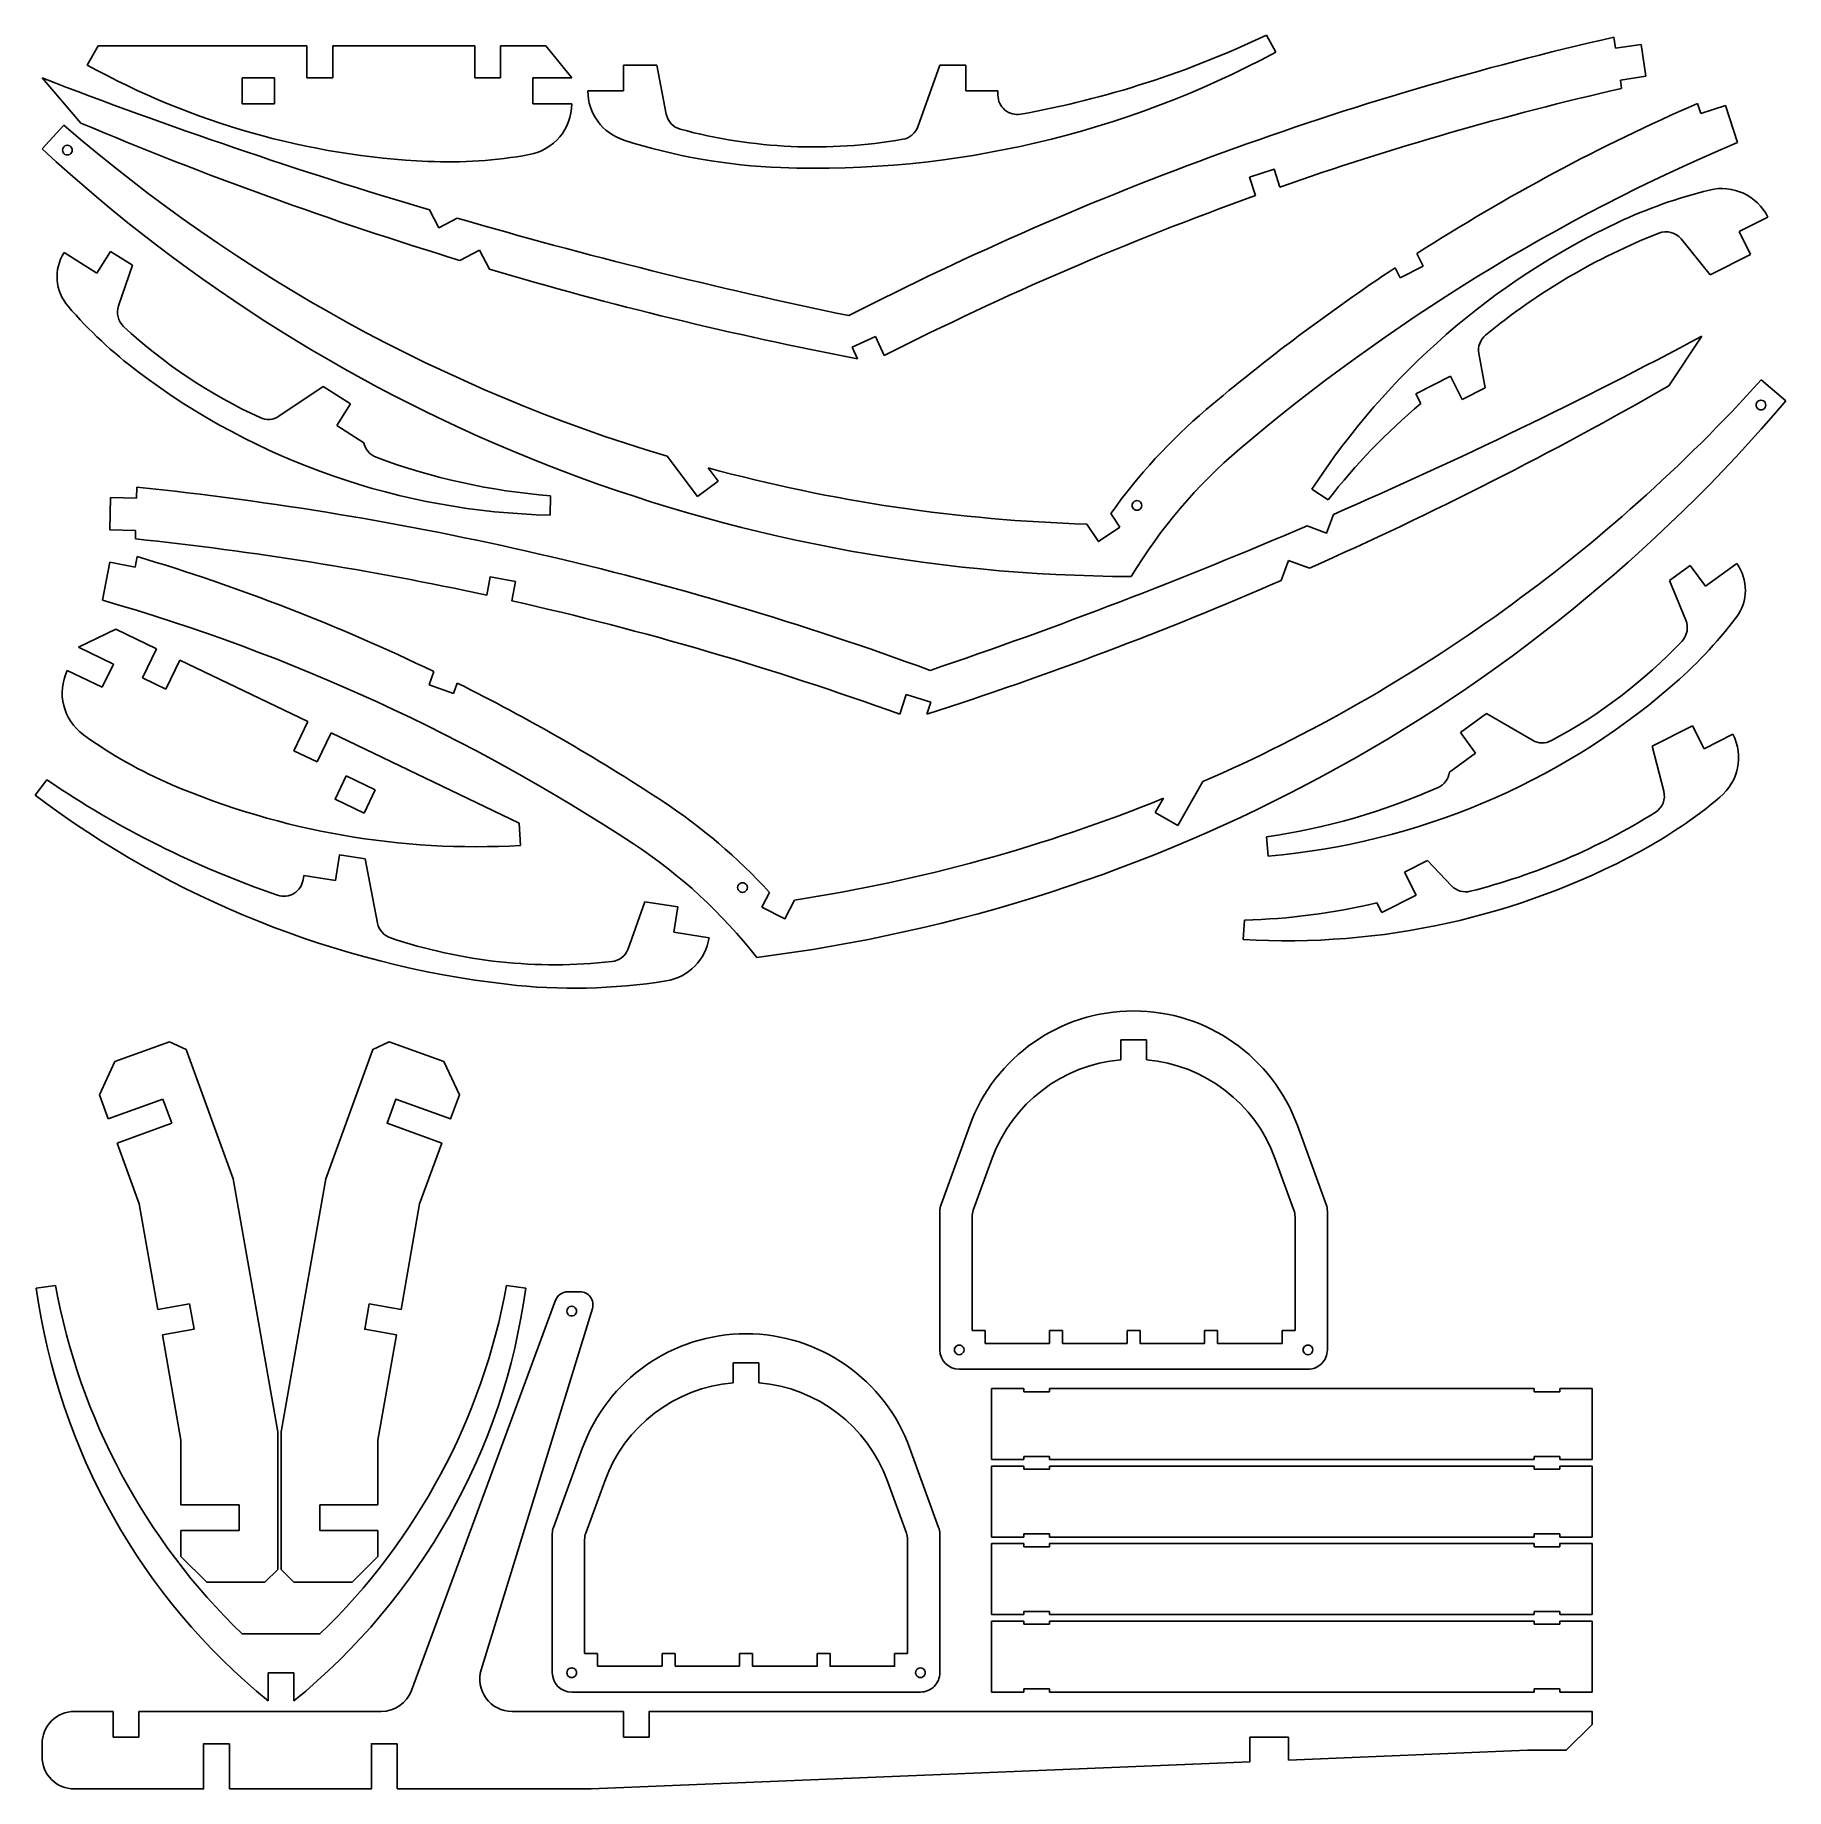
# Model space of a CAD drawing. Extents: x 313 to 584, y 91 to 362.
import ezdxf

# ---------------------------------------------------------------- set-up
doc = ezdxf.new("R2010")
doc.units = 0
doc.layers.get('0').update_dxf_attribs({"linetype": 'CONTINUOUS'})

msp = doc.modelspace()

# ---------------------------------------------------------------- linework, layer by layer
at = {"color": 7}
for points in [[(504.799072, 359.617432), (503.374878, 362.257813)], [(557.180054, 361.938721), (557.435608, 360.22879)], [(320.799072, 357.617432), (322.462433, 360.617432)], [(322.462433, 360.617432), (354.799072, 360.617432)], [(354.799072, 360.617432), (354.799072, 355.617432)], [(358.799072, 360.617432), (380.799072, 360.617432)], [(358.799072, 355.617432), (358.799072, 360.617432)], [(380.799072, 360.617432), (380.799072, 355.617432)], [(384.799072, 360.617432), (391.799072, 360.617432)], [(384.799072, 355.617432), (384.799072, 360.617432)], [(391.799072, 360.617432), (395.799072, 355.617432)], [(561.391663, 360.820007), (557.435608, 360.22879)], [(561.391663, 360.820007), (562.130676, 355.874939)], [(408.967316, 357.617432), (403.799072, 357.617432)], [(403.799072, 357.617432), (403.799072, 353.617432)], [(410.446594, 350.002777), (408.967316, 357.617432)], [(452.799072, 357.617432), (449.380402, 348.056915)], [(456.799072, 357.617432), (452.799072, 357.617432)], [(456.799072, 353.617432), (456.799072, 357.617432)], [(562.130676, 355.874939), (558.174622, 355.283691)], [(319.800659, 348.635834), (313.799072, 355.617432)], [(344.799072, 355.617432), (344.799072, 351.617432)], [(344.799072, 355.617432), (349.799072, 355.617432)], [(349.799072, 351.617432), (349.799072, 355.617432)], [(358.799072, 355.617432), (354.799072, 355.617432)], [(384.799072, 355.617432), (380.799072, 355.617432)], [(389.799072, 355.617432), (389.799072, 351.617432)], [(395.799072, 355.617432), (389.799072, 355.617432)], [(403.799072, 353.617432), (398.299072, 353.617432)], [(461.799072, 353.617432), (456.799072, 353.617432)], [(461.799072, 352.952118), (461.799072, 353.617432)], [(558.174622, 355.283691), (558.366028, 354.003052)], [(349.799072, 351.617432), (344.799072, 351.617432)], [(389.799072, 351.617432), (395.799072, 351.617432)], [(570.117004, 351.673218), (570.629822, 350.09137)], [(574.434875, 351.324951), (570.629822, 350.09137)], [(574.434875, 351.324951), (576.285278, 345.617432)], [(313.799072, 344.617432), (317.188751, 348.29303)], [(318.461609, 344.434814), (318.461609, 344.434814)], [(500.765411, 340.265961), (504.580292, 341.468781), (505.445404, 338.724945)], [(501.672333, 337.389557), (500.765411, 340.265961)], [(373.797668, 335.16864), (375.224304, 332.428101)], [(378.073151, 333.911102), (375.224304, 332.428101)], [(576.546387, 331.833099), (581.015381, 334.075562)], [(578.340393, 328.257965), (576.546387, 331.833099)], [(324.413818, 328.745056), (322.269226, 325.368561)], [(327.790283, 326.600433), (324.413818, 328.745056)], [(381.542847, 328.953003), (378.493225, 327.365479)], [(383.087158, 325.98642), (381.542847, 328.953003)], [(567.571594, 330.689484), (572.083923, 325.1185)], [(322.269226, 325.368561), (317.204468, 328.585449)], [(325.625946, 320.298309), (327.790283, 326.600433)], [(523.301208, 326.213196), (524.085022, 324.672363)], [(524.085022, 324.672363), (527.650269, 326.486023)], [(527.650269, 326.486023), (526.670532, 328.411926)], [(572.083923, 325.1185), (578.340393, 328.257965)], [(442.861694, 315.567657), (439.221863, 313.908875)], [(442.861694, 315.567657), (444.200684, 312.629578)], [(565.692749, 307.956665), (570.799072, 315.617432)], [(439.221863, 313.908875), (440.035278, 312.124023)], [(537.226257, 307.627197), (536.254517, 312.93222)], [(357.334595, 307.835175), (350.467102, 303.237762)], [(361.555176, 305.154419), (357.334595, 307.835175)], [(526.494446, 306.717377), (531.857178, 309.408356)], [(531.857178, 309.408356), (533.651123, 305.833191)], [(533.651123, 305.833191), (537.226257, 307.627197)], [(583.799072, 305.617432), (579.988037, 308.854095)], [(359.410583, 301.777924), (361.555176, 305.154419)], [(526.494446, 306.717377), (527.259766, 305.19223)], [(580.687683, 304.960907), (580.687683, 304.960907)], [(363.631195, 299.097168), (359.410583, 301.777924)], [(410.557709, 297.025879), (415.263397, 290.772797)], [(418.459503, 293.177979), (416.929596, 295.210999)], [(328.460876, 292.240845), (328.415558, 290.512573)], [(392.448273, 287.901764), (392.517059, 290.90094)], [(415.263397, 290.772797), (418.459503, 293.177979)], [(510.415924, 291.936279), (512.930481, 290.30014)], [(324.416931, 290.617432), (324.285858, 285.619141)], [(324.416931, 290.617432), (328.415558, 290.512573)], [(479.273102, 288.150604), (480.688507, 286.049255)], [(484.06427, 289.404694), (484.06427, 289.404694)], [(509.648193, 286.242371), (512.656494, 285.117493), (513.738647, 288.011414)], [(328.284485, 285.514282), (324.285858, 285.619141)], [(328.284485, 285.514282), (328.250519, 284.219849)], [(480.688507, 286.049255), (477.370911, 283.814636), (475.553375, 286.513)], [(324.278351, 280.617432), (323.134918, 274.727386)], [(324.278351, 280.617432), (328.205048, 279.855133)], [(328.521973, 281.487549), (328.205048, 279.855133)], [(505.636993, 277.765869), (506.80838, 280.898499)], [(506.80838, 280.898499), (510.028687, 279.694336)], [(565.749939, 277.775177), (568.985168, 280.127441)], [(568.985168, 280.127441), (571.337402, 276.892212)], [(571.337402, 276.892212), (576.190308, 280.420593)], [(387.095673, 277.602478), (383.162659, 278.331573), (382.638275, 275.502777)], [(386.545929, 274.637024), (387.095673, 277.602478)], [(568.305481, 271.621307), (565.749939, 277.775177)], [(325.203827, 270.220062), (319.432068, 267.447479)], [(331.512329, 267.186432), (325.203827, 270.220062)], [(319.432068, 267.447479), (324.839355, 264.847229)], [(329.345428, 262.680359), (331.512329, 267.186432)], [(323.105865, 261.242371), (317.698578, 263.842621)], [(324.839355, 264.847229), (323.105865, 261.242371)], [(332.950287, 260.946838), (335.117157, 265.452911)], [(354.943848, 255.918655), (335.117157, 265.452911)], [(373.733612, 261.64505), (374.472168, 263.67569)], [(329.345428, 262.680359), (332.950287, 260.946838)], [(377.492706, 260.277863), (373.733612, 261.64505)], [(378.083588, 261.902466), (377.492706, 260.277863)], [(446.605957, 257.063141), (447.577026, 260.142456)], [(447.577026, 260.142456), (451.391846, 258.939484)], [(451.391846, 258.939484), (450.801941, 257.068817)], [(352.776978, 251.412582), (354.943848, 255.918655)], [(533.3974, 254.252518), (537.441467, 257.192841)], [(537.441467, 257.192841), (544.583984, 253.035477)], [(356.381836, 249.679077), (358.548706, 254.18515)], [(387.690918, 240.171234), (358.548706, 254.18515)], [(535.749695, 251.017258), (533.3974, 254.252518)], [(563.081848, 252.103806), (569.32251, 255.274628)], [(569.32251, 255.274628), (571.134399, 251.708542)], [(571.134399, 251.708542), (575.592041, 253.973419)], [(352.776978, 251.412582), (356.381836, 249.679077)], [(531.705627, 248.076935), (535.749695, 251.017258)], [(564.886047, 245.165375), (563.081848, 252.103806)], [(363.660461, 241.740479), (359.154419, 243.907349), (360.887909, 247.512207)], [(360.887909, 247.512207), (365.393982, 245.345337)], [(312.715302, 244.53064), (314.523285, 246.924637)], [(365.393982, 245.345337), (363.660461, 241.740479)], [(493.537506, 246.625549), (489.62619, 239.847214)], [(486.161621, 241.84639), (487.433258, 244.050156)], [(489.62619, 239.847214), (486.161621, 241.84639)], [(387.889832, 236.746735), (387.690918, 240.171234)], [(503.647919, 235.095169), (503.391052, 238.084122)], [(359.25116, 231.324097), (359.857483, 235.277878)], [(359.857483, 235.277878), (363.811279, 234.671555)], [(363.811279, 234.671555), (365.741272, 224.703308)], [(524.746338, 232.625885), (528.312439, 234.437775)], [(528.312439, 234.437775), (532.004517, 230.506317)], [(354.208099, 231.424393), (354.30896, 232.082001)], [(354.30896, 232.082001), (359.25116, 231.324097)], [(526.558289, 229.059784), (524.746338, 232.625885)], [(422.995361, 230.223495), (422.995361, 230.223495)], [(426.408936, 229.469559), (425.259247, 227.211853)], [(425.259247, 227.211853), (428.8237, 225.396744), (430.300018, 228.295883)], [(521.209106, 226.341934), (526.558289, 229.059784)], [(404.520111, 220.725067), (407.136536, 228.027512)], [(407.136536, 228.027512), (412.245087, 227.24411)], [(412.245087, 227.24411), (411.638763, 223.290329)], [(521.209106, 226.341934), (520.436157, 227.86322)], [(411.638763, 223.290329), (417.075195, 222.456635)], [(499.769287, 222.178604), (499.945526, 225.173416)], [(480.799072, 206.617432), (484.799072, 206.617432)], [(480.799072, 206.617432), (480.799072, 203.531433)], [(484.799072, 203.531433), (484.799072, 206.617432)], [(333.534729, 206.350281), (325.077484, 203.27211)], [(336.098145, 205.154938), (333.534729, 206.350281)], [(343.38739, 185.127899), (336.098145, 205.154938)], [(357.710754, 185.127899), (365, 205.154938), (367.563416, 206.350281), (376.02066, 203.27211), (378.411346, 198.145264), (377.043274, 194.38649), (368.58606, 197.464661), (367.217957, 193.705902), (375.675201, 190.627716), (372.255005, 181.230789), (369.374329, 164.893723)], [(325.077484, 203.27211), (322.686798, 198.145264)], [(322.686798, 198.145264), (324.054871, 194.38649)], [(324.054871, 194.38649), (332.512085, 197.464661)], [(332.512085, 197.464661), (333.880188, 193.705902)], [(333.880188, 193.705902), (325.422943, 190.627716)], [(457.427368, 193.35199), (452.97998, 181.132904)], [(508.170776, 193.35199), (512.618164, 181.132904)], [(325.422943, 190.627716), (328.84314, 181.230789)], [(457.97998, 180.251282), (460.904694, 188.286819)], [(507.618164, 180.251282), (504.693451, 188.286819)], [(343.38739, 185.127899), (346.843231, 165.528839)], [(357.710754, 185.127899), (354.254913, 165.528839)], [(328.84314, 181.230789), (331.723816, 164.893723)], [(452.799072, 180.106842), (452.799072, 158.617432)], [(512.799072, 180.106842), (512.799072, 158.617432)], [(457.799072, 161.617432), (457.799072, 179.22522)], [(507.799072, 161.617432), (507.799072, 179.22522)], [(312.900513, 168.191406), (315.872711, 168.598969)], [(388.697632, 168.191406), (385.725433, 168.598969)], [(331.723816, 164.893723), (336.647644, 165.761932)], [(336.647644, 165.761932), (337.342224, 161.822693)], [(364.4505, 165.761932), (363.75592, 161.822693), (368.679749, 160.954498)], [(369.374329, 164.893723), (364.4505, 165.761932)], [(371.005768, 105.885559), (393.316406, 166.310181)], [(395.192596, 167.617432), (397.091156, 167.617432)], [(350.299072, 145.929764), (346.843231, 165.528839)], [(350.799072, 145.929764), (354.254913, 165.528839)], [(399.002716, 165.029266), (381.789978, 109.08786)], [(396.549072, 164.617432), (396.549072, 164.617432)], [(337.342224, 161.822693), (332.418396, 160.954498)], [(348.299072, 122.617432), (339.299072, 122.617432), (335.299072, 126.617432), (335.299072, 130.617432), (344.299072, 130.617432), (344.299072, 134.617432), (335.299072, 134.617432), (335.299072, 144.617432), (332.418396, 160.954498)], [(365.799072, 144.617432), (368.679749, 160.954498)], [(459.799072, 161.617432), (457.799072, 161.617432)], [(459.799072, 161.617432), (459.799072, 159.617432)], [(471.799072, 161.617432), (469.799072, 161.617432)], [(469.799072, 159.617432), (469.799072, 161.617432)], [(471.799072, 161.617432), (471.799072, 159.617432)], [(482.799072, 161.617432), (481.799072, 161.617432)], [(481.799072, 159.617432), (481.799072, 161.617432)], [(482.799072, 161.617432), (483.799072, 161.617432)], [(493.799072, 161.617432), (493.799072, 159.617432), (483.799072, 159.617432), (483.799072, 161.617432)], [(493.799072, 161.617432), (495.799072, 161.617432)], [(505.799072, 161.617432), (505.799072, 159.617432), (495.799072, 159.617432), (495.799072, 161.617432)], [(505.799072, 161.617432), (507.799072, 161.617432)], [(456.549072, 158.617432), (456.549072, 158.617432)], [(469.799072, 159.617432), (459.799072, 159.617432)], [(481.799072, 159.617432), (471.799072, 159.617432)], [(510.549072, 158.617432), (510.549072, 158.617432)], [(420.799072, 156.617432), (424.799072, 156.617432)], [(420.799072, 156.617432), (420.799072, 153.531433)], [(424.799072, 153.531433), (424.799072, 156.617432)], [(455.799072, 155.617432), (482.799072, 155.617432)], [(509.799072, 155.617432), (482.799072, 155.617432)], [(460.799072, 152.617432), (465.799072, 152.617432)], [(460.799072, 141.617432), (460.799072, 152.617432)], [(465.799072, 152.617432), (465.799072, 152.117432)], [(469.799072, 152.617432), (544.799072, 152.617432)], [(469.799072, 152.117432), (469.799072, 152.617432)], [(544.799072, 152.617432), (544.799072, 152.117432)], [(548.799072, 152.617432), (553.799072, 152.617432)], [(548.799072, 152.117432), (548.799072, 152.617432)], [(553.799072, 152.617432), (553.799072, 141.617432)], [(465.799072, 152.117432), (469.799072, 152.117432)], [(544.799072, 152.117432), (548.799072, 152.117432)], [(350.299072, 145.929764), (350.299072, 124.617432)], [(350.799072, 145.929764), (350.799072, 124.617432)], [(365.799072, 134.617432), (365.799072, 144.617432)], [(397.427368, 143.35199), (392.97998, 131.132904)], [(448.170776, 143.35199), (452.618164, 131.132904)], [(465.799072, 141.617432), (460.799072, 141.617432)], [(465.799072, 142.117432), (465.799072, 141.617432)], [(469.799072, 142.117432), (465.799072, 142.117432)], [(469.799072, 141.617432), (469.799072, 142.117432)], [(544.799072, 141.617432), (469.799072, 141.617432)], [(544.799072, 142.117432), (544.799072, 141.617432)], [(548.799072, 142.117432), (544.799072, 142.117432)], [(548.799072, 141.617432), (548.799072, 142.117432)], [(553.799072, 141.617432), (548.799072, 141.617432)], [(460.799072, 140.617432), (465.799072, 140.617432)], [(460.799072, 129.617432), (460.799072, 140.617432)], [(465.799072, 140.617432), (465.799072, 140.117432)], [(465.799072, 140.117432), (469.799072, 140.117432)], [(469.799072, 140.617432), (544.799072, 140.617432)], [(469.799072, 140.117432), (469.799072, 140.617432)], [(544.799072, 140.617432), (544.799072, 140.117432)], [(544.799072, 140.117432), (548.799072, 140.117432)], [(548.799072, 140.617432), (553.799072, 140.617432)], [(548.799072, 140.117432), (548.799072, 140.617432)], [(553.799072, 140.617432), (553.799072, 129.617432)], [(397.97998, 130.251282), (400.904694, 138.286835)], [(447.618164, 130.251282), (444.693451, 138.286835)], [(356.799072, 134.617432), (365.799072, 134.617432)], [(356.799072, 130.617432), (356.799072, 134.617432)], [(365.799072, 130.617432), (356.799072, 130.617432)], [(365.799072, 126.617432), (365.799072, 130.617432)], [(392.799072, 130.106842), (392.799072, 108.617432)], [(397.799072, 111.617432), (397.799072, 129.22522)], [(447.799072, 111.617432), (447.799072, 129.22522)], [(452.799072, 130.106842), (452.799072, 108.617432)], [(465.799072, 129.617432), (460.799072, 129.617432)], [(460.799072, 128.617432), (465.799072, 128.617432)], [(460.799072, 117.617432), (460.799072, 128.617432)], [(465.799072, 130.117432), (465.799072, 129.617432)], [(469.799072, 130.117432), (465.799072, 130.117432)], [(465.799072, 128.617432), (465.799072, 128.117432)], [(465.799072, 128.117432), (469.799072, 128.117432)], [(469.799072, 129.617432), (469.799072, 130.117432)], [(544.799072, 129.617432), (469.799072, 129.617432)], [(469.799072, 128.617432), (544.799072, 128.617432)], [(469.799072, 128.117432), (469.799072, 128.617432)], [(544.799072, 130.117432), (544.799072, 129.617432)], [(548.799072, 130.117432), (544.799072, 130.117432)], [(544.799072, 128.617432), (544.799072, 128.117432)], [(544.799072, 128.117432), (548.799072, 128.117432)], [(548.799072, 129.617432), (548.799072, 130.117432)], [(553.799072, 129.617432), (548.799072, 129.617432)], [(548.799072, 128.617432), (553.799072, 128.617432)], [(548.799072, 128.117432), (548.799072, 128.617432)], [(553.799072, 128.617432), (553.799072, 117.617432)], [(361.799072, 122.617432), (365.799072, 126.617432)], [(348.299072, 122.617432), (350.299072, 124.617432)], [(352.799072, 122.617432), (350.799072, 124.617432)], [(352.799072, 122.617432), (361.799072, 122.617432)], [(465.799072, 117.617432), (460.799072, 117.617432)], [(465.799072, 118.117432), (465.799072, 117.617432)], [(469.799072, 118.117432), (465.799072, 118.117432)], [(469.799072, 117.617432), (469.799072, 118.117432)], [(544.799072, 117.617432), (469.799072, 117.617432)], [(544.799072, 118.117432), (544.799072, 117.617432)], [(548.799072, 118.117432), (544.799072, 118.117432)], [(548.799072, 117.617432), (548.799072, 118.117432)], [(553.799072, 117.617432), (548.799072, 117.617432)], [(344.782257, 114.617432), (350.799072, 114.617432)], [(356.815887, 114.617432), (350.799072, 114.617432)], [(460.799072, 116.617432), (465.799072, 116.617432)], [(460.799072, 105.617432), (460.799072, 116.617432)], [(465.799072, 116.617432), (465.799072, 116.117432)], [(465.799072, 116.117432), (469.799072, 116.117432)], [(469.799072, 116.617432), (544.799072, 116.617432)], [(469.799072, 116.117432), (469.799072, 116.617432)], [(544.799072, 116.617432), (544.799072, 116.117432)], [(544.799072, 116.117432), (548.799072, 116.117432)], [(548.799072, 116.617432), (553.799072, 116.617432)], [(548.799072, 116.117432), (548.799072, 116.617432)], [(553.799072, 116.617432), (553.799072, 105.617432)], [(399.799072, 111.617432), (397.799072, 111.617432)], [(399.799072, 111.617432), (399.799072, 109.617432)], [(411.799072, 111.617432), (409.799072, 111.617432)], [(409.799072, 109.617432), (409.799072, 111.617432)], [(411.799072, 111.617432), (411.799072, 109.617432)], [(422.799072, 111.617432), (421.799072, 111.617432)], [(421.799072, 109.617432), (421.799072, 111.617432)], [(422.799072, 111.617432), (423.799072, 111.617432)], [(433.799072, 111.617432), (433.799072, 109.617432), (423.799072, 109.617432), (423.799072, 111.617432)], [(433.799072, 111.617432), (435.799072, 111.617432)], [(445.799072, 111.617432), (445.799072, 109.617432), (435.799072, 109.617432), (435.799072, 111.617432)], [(445.799072, 111.617432), (447.799072, 111.617432)], [(409.799072, 109.617432), (399.799072, 109.617432)], [(421.799072, 109.617432), (411.799072, 109.617432)], [(350.799072, 108.617432), (348.799072, 108.617432)], [(348.799072, 108.617432), (348.799072, 104.258804)], [(350.799072, 108.617432), (352.799072, 108.617432)], [(352.799072, 108.617432), (352.799072, 104.258804)], [(396.549072, 108.617432), (396.549072, 108.617432)], [(450.549072, 108.617432), (450.549072, 108.617432)], [(465.799072, 106.117432), (465.799072, 105.617432)], [(469.799072, 106.117432), (465.799072, 106.117432)], [(469.799072, 105.617432), (469.799072, 106.117432)], [(544.799072, 106.117432), (544.799072, 105.617432)], [(548.799072, 106.117432), (544.799072, 106.117432)], [(548.799072, 105.617432), (548.799072, 106.117432)], [(395.799072, 105.617432), (422.799072, 105.617432)], [(449.799072, 105.617432), (422.799072, 105.617432)], [(465.799072, 105.617432), (460.799072, 105.617432)], [(544.799072, 105.617432), (469.799072, 105.617432)], [(553.799072, 105.617432), (548.799072, 105.617432)], [(318.799072, 102.617432), (324.799072, 102.617432)], [(324.799072, 98.617432), (324.799072, 102.617432)], [(328.799072, 98.617432), (328.799072, 102.617432)], [(328.799072, 102.617432), (366.315277, 102.617432)], [(386.568878, 102.617432), (403.799072, 102.617432)], [(403.799072, 98.617432), (403.799072, 102.617432)], [(407.799072, 98.617432), (407.799072, 102.617432), (553.799072, 102.617432), (553.799072, 100.617432), (549.799072, 96.617432), (543.799072, 96.617432), (506.799072, 95.086395)], [(328.799072, 98.617432), (324.799072, 98.617432)], [(407.799072, 98.617432), (403.799072, 98.617432)], [(500.799072, 98.617432), (500.799072, 94.83812)], [(506.799072, 98.617432), (500.799072, 98.617432)], [(506.799072, 98.617432), (506.799072, 95.086395)], [(313.799072, 95.617432), (313.799072, 97.617432)], [(342.799072, 97.617432), (338.799072, 97.617432), (338.799072, 90.617432), (318.799072, 90.617432)], [(368.799072, 97.617432), (364.799072, 97.617432), (364.799072, 90.617432), (342.799072, 90.617432)], [(342.799072, 97.617432), (342.799072, 90.617432)], [(368.799072, 97.617432), (368.799072, 90.617432)], [(500.799072, 94.83812), (398.799072, 90.617432)], [(398.799072, 90.617432), (368.799072, 90.617432)]]:
    msp.add_lwpolyline(points, dxfattribs=at)
for points in [[(557.180047, 361.938705), (516.048023, 352.536602), (476.247567, 338.046749), (438.698188, 318.803906)], [(465.330478, 349.999572), (478.502006, 352.370179), (491.29704, 356.492856), (503.374873, 362.257824)], [(428.15594, 341.735138), (454.8399, 340.768034), (481.298354, 346.941287), (504.799092, 359.617421)], [(320.79909, 357.61743), (336.985699, 348.642742), (355.028879, 343.533835), (373.517784, 342.69019)], [(313.799083, 355.617455), (333.520619, 348.011231), (353.535864, 341.189615), (373.797695, 335.168667)], [(398.299072, 353.617431), (398.299072, 350.143202), (400.541429, 347.06611), (403.84867, 346.001952)], [(558.366071, 354.003085), (540.458524, 349.886639), (522.791505, 344.786192), (505.445418, 338.724956)], [(389.230109, 343.746464), (393.034056, 344.438068), (395.799072, 347.751125), (395.799072, 351.617432)], [(461.799072, 352.952118), (461.799072, 352.063482), (462.193036, 351.220573), (462.87478, 350.650575)], [(462.87478, 350.650575), (463.556525, 350.080576), (464.455889, 349.84215), (465.330473, 349.999558)], [(570.116986, 351.673211), (555.036756, 345.092364), (540.508102, 337.313704), (526.670508, 328.411912)], [(317.188765, 348.292991), (344.331255, 324.78649), (376.156204, 307.312001), (410.55773, 297.025826)], [(319.800619, 348.635816), (338.982459, 340.532024), (358.573166, 333.432305), (378.493207, 327.36548)], [(410.446597, 350.002784), (410.665163, 348.877707), (411.505649, 347.975471), (412.612434, 347.677824)], [(447.06857, 346.111203), (448.133395, 346.296009), (449.016516, 347.039268), (449.380405, 348.056907)], [(317.336609, 345.084333), (317.104558, 344.950359), (316.961609, 344.702763), (316.961609, 344.434814)], [(318.086609, 345.084333), (317.854558, 345.218308), (317.56866, 345.218308), (317.336609, 345.084333)], [(318.461609, 344.434814), (318.461609, 344.702763), (318.31866, 344.950359), (318.086609, 345.084333)], [(403.848659, 346.00194), (411.716711, 343.470269), (419.896005, 342.034507), (428.155907, 341.735139)], [(412.612463, 347.677822), (423.847293, 344.656445), (435.605925, 344.121823), (447.068577, 346.111229)], [(576.28526, 345.617425), (548.347415, 333.782225), (522.366643, 317.777291), (499.229659, 298.148865)], [(313.799096, 344.617413), (359.756345, 302.235261), (419.925012, 278.609729), (482.44118, 278.399244)], [(316.961609, 344.434814), (316.961609, 344.166865), (317.104558, 343.91927), (317.336609, 343.785295)], [(317.336609, 343.785295), (317.56866, 343.651321), (317.854558, 343.651321), (318.086609, 343.785295)], [(318.086609, 343.785295), (318.31866, 343.91927), (318.461609, 344.166865), (318.461609, 344.434814)], [(373.517759, 342.690191), (378.778264, 342.450155), (384.049055, 342.804488), (389.230098, 343.746464)], [(501.672374, 337.389574), (482.016957, 330.344343), (462.822151, 322.074821), (444.200708, 312.629583)], [(571.968617, 338.259571), (567.075609, 337.065632), (562.315311, 335.381852), (557.75981, 333.233731)], [(581.015333, 334.075571), (579.343168, 337.407952), (575.590736, 339.143412), (571.968618, 338.259581)], [(378.073192, 333.911122), (398.077108, 328.087893), (418.300869, 323.048325), (438.698219, 318.803943)], [(557.759792, 333.233742), (538.451353, 324.128956), (522.058277, 309.829484), (510.415885, 291.936255)], [(564.139441, 331.591981), (554.422262, 327.758641), (545.365706, 322.42645), (537.299258, 315.789396)], [(567.57159, 330.689483), (566.747215, 331.707277), (565.357842, 332.072615), (564.13945, 331.59197)], [(317.204485, 328.585451), (315.549009, 325.979048), (315.796814, 322.595803), (317.814395, 320.258432)], [(383.08717, 325.986389), (401.832715, 320.440629), (420.83809, 315.814308), (440.035287, 312.123982)], [(523.301248, 326.213207), (513.125774, 319.477748), (503.359573, 312.143524), (494.054292, 304.249323)], [(317.814451, 320.258487), (321.064713, 316.493053), (324.70707, 313.084787), (328.679802, 310.091446)], [(325.625949, 320.298313), (325.240765, 319.176737), (325.552413, 317.933519), (326.421113, 317.126265)], [(326.421122, 317.126276), (332.666046, 311.323075), (339.798403, 306.55535), (347.54829, 303.003522)], [(513.738658, 288.011457), (533.116039, 296.456026), (552.151125, 305.665258), (570.799103, 315.617471)], [(537.299272, 315.789401), (536.45813, 315.097311), (536.058215, 314.003667), (536.254484, 312.932226)], [(328.679781, 310.091401), (347.084192, 296.19282), (369.391535, 288.430478), (392.448276, 287.901717)], [(493.537546, 246.625563), (526.434944, 261.014125), (555.901723, 282.224811), (579.988044, 308.854093)], [(510.028671, 279.694353), (529.06122, 288.142815), (547.641051, 297.576356), (565.692736, 307.956677)], [(424.448783, 219.405618), (486.4765, 227.208016), (543.330011, 257.966952), (583.799073, 305.617452)], [(494.054304, 304.249333), (488.477422, 299.518145), (483.512071, 294.110205), (479.273103, 288.150599)], [(527.259751, 305.192247), (521.981829, 300.736418), (517.179771, 295.74574), (512.930492, 290.300145)], [(579.562683, 305.610426), (579.330632, 305.476451), (579.187683, 305.228856), (579.187683, 304.960907)], [(579.187683, 304.960907), (579.187683, 304.692958), (579.330632, 304.445363), (579.562683, 304.311388)], [(580.312683, 305.610426), (580.080632, 305.744401), (579.794734, 305.744401), (579.562683, 305.610426)], [(579.562683, 304.311388), (579.794734, 304.177413), (580.080632, 304.177413), (580.312683, 304.311388)], [(580.687683, 304.960907), (580.687683, 305.228856), (580.544734, 305.476451), (580.312683, 305.610426)], [(580.312683, 304.311388), (580.544734, 304.445363), (580.687683, 304.692958), (580.687683, 304.960907)], [(347.548282, 303.003492), (348.495845, 302.569217), (349.600909, 302.657912), (350.467076, 303.237761)], [(363.631201, 299.097169), (363.833372, 298.075016), (364.551432, 297.230969), (365.527973, 296.8676)], [(365.527961, 296.867587), (374.204754, 293.638964), (383.287865, 291.630901), (392.517051, 290.900931)], [(499.22967, 298.148876), (492.597094, 292.522082), (486.926505, 285.851326), (482.441161, 278.399242)], [(416.929602, 295.210946), (436.063738, 290.03028), (455.739333, 287.111021), (475.553388, 286.512962)], [(451.315224, 263.861856), (411.701212, 278.386775), (370.431942, 287.91986), (328.460856, 292.24087)], [(482.93927, 290.054213), (482.707219, 289.920238), (482.56427, 289.672643), (482.56427, 289.404694)], [(482.56427, 289.404694), (482.56427, 289.136745), (482.707219, 288.889149), (482.93927, 288.755175)], [(483.68927, 290.054213), (483.457219, 290.188187), (483.171321, 290.188187), (482.93927, 290.054213)], [(482.93927, 288.755175), (483.171321, 288.6212), (483.457219, 288.6212), (483.68927, 288.755175)], [(484.06427, 289.404694), (484.06427, 289.672643), (483.921321, 289.920238), (483.68927, 290.054213)], [(483.68927, 288.755175), (483.921321, 288.889149), (484.06427, 289.136745), (484.06427, 289.404694)], [(451.31526, 263.861893), (471.043581, 270.559637), (490.502731, 278.025497), (509.648201, 286.242396)], [(382.638281, 275.502784), (364.68297, 279.405623), (346.52617, 282.315731), (328.250513, 284.219864)], [(374.472152, 263.675692), (359.655768, 270.830802), (344.28986, 276.787157), (328.521952, 281.487572)], [(576.104168, 272.071725), (577.97109, 274.531103), (578.00609, 277.92323), (576.190311, 280.420606)], [(450.801926, 257.068832), (469.406539, 263.070437), (487.706728, 269.977695), (505.637008, 277.765889)], [(405.385689, 236.969802), (380.03587, 253.642579), (352.303444, 266.373276), (323.134909, 274.7274)], [(446.60595, 257.063143), (426.972515, 264.169402), (406.913224, 270.038851), (386.545907, 274.637013)], [(565.898217, 261.24291), (569.675273, 264.479662), (573.096567, 268.109789), (576.104123, 272.071773)], [(567.710972, 268.405604), (568.527301, 269.265783), (568.760316, 270.526108), (568.305507, 271.621302)], [(547.511696, 252.98485), (555.023415, 257.016023), (561.842517, 262.221943), (567.710954, 268.40561)], [(317.698588, 263.842614), (316.023025, 260.358247), (317.079096, 256.174185), (320.20754, 253.902365)], [(409.78175, 243.653712), (399.586519, 250.359195), (389.0018, 256.452864), (378.083568, 261.902491)], [(503.647923, 235.095132), (526.626037, 237.069779), (548.402286, 246.216723), (565.898214, 261.242882)], [(320.207532, 253.902382), (324.46853, 250.808121), (329.065081, 248.204558), (333.909947, 246.141106)], [(544.583987, 253.03548), (545.484835, 252.511131), (546.593286, 252.491959), (547.511728, 252.984842)], [(573.58813, 244.209525), (576.449709, 246.599559), (577.280893, 250.649461), (575.592025, 253.973409)], [(529.952533, 245.732727), (530.904346, 246.156663), (531.568022, 247.044109), (531.705649, 248.076934)], [(312.715293, 244.530656), (334.023024, 228.438733), (359.240008, 218.32622), (385.762233, 215.237377)], [(314.523265, 246.92466), (325.587679, 239.39554), (337.609945, 233.381021), (350.269935, 229.041257)], [(333.909949, 246.141113), (350.938013, 238.888779), (369.412844, 235.67352), (387.889844, 236.746748)], [(503.391044, 238.084111), (512.55623, 239.391821), (521.495422, 241.965938), (529.9525, 245.732711)], [(563.57472, 241.86773), (564.684825, 242.562832), (565.215668, 243.89776), (564.886053, 245.165377)], [(426.408921, 229.469552), (421.477461, 234.870148), (415.892004, 239.634935), (409.781746, 243.653701)], [(430.300032, 228.295892), (449.894738, 231.296218), (469.070067, 236.583739), (487.433266, 244.050156)], [(534.923969, 229.650833), (545.053686, 232.201712), (554.721172, 236.324), (563.574717, 241.867726)], [(561.108451, 235.759333), (565.541537, 238.149891), (569.722547, 240.980917), (573.588166, 244.209541)], [(424.448762, 219.405588), (419.091467, 226.257687), (412.652606, 232.190279), (405.385685, 236.969791)], [(499.769291, 222.178604), (521.079855, 220.924579), (542.318854, 225.626972), (561.108432, 235.75932)], [(352.795954, 229.312501), (353.556222, 229.772573), (354.073402, 230.546025), (354.208102, 231.424393)], [(422.620361, 230.873014), (422.38831, 231.006989), (422.102412, 231.006989), (421.870361, 230.873014)], [(350.269955, 229.041242), (351.110573, 228.753083), (352.035686, 228.852428), (352.795954, 229.312501)], [(421.870361, 230.873014), (421.63831, 230.73904), (421.495361, 230.491444), (421.495361, 230.223495)], [(421.495361, 230.223495), (421.495361, 229.955546), (421.63831, 229.707951), (421.870361, 229.573976)], [(421.870361, 229.573976), (422.102412, 229.440002), (422.38831, 229.440002), (422.620361, 229.573976)], [(422.995361, 230.223495), (422.995361, 230.491444), (422.852412, 230.73904), (422.620361, 230.873014)], [(422.620361, 229.573976), (422.852412, 229.707951), (422.995361, 229.955546), (422.995361, 230.223495)], [(532.004551, 230.506318), (532.750226, 229.712293), (533.867707, 229.38484), (534.923999, 229.650837)], [(499.945521, 225.173427), (506.850305, 225.359944), (513.717184, 226.261355), (520.436175, 227.863223)], [(365.74125, 224.703312), (365.94668, 223.642274), (366.706933, 222.773739), (367.73144, 222.429662)], [(367.731459, 222.429652), (378.760103, 218.725717), (390.463901, 217.471779), (402.026894, 218.755261)], [(402.026888, 218.755266), (403.166002, 218.881707), (404.133538, 219.646116), (404.520117, 220.725062)], [(410.43536, 215.770365), (413.865691, 216.320912), (416.548566, 219.02255), (417.075192, 222.456635)], [(385.762223, 215.237392), (393.972059, 214.281258), (402.274474, 214.460606), (410.435362, 215.770378)], [(482.799073, 211.117432), (471.448322, 211.117433), (461.309568, 204.018205), (457.427376, 193.35199)], [(508.170768, 193.351988), (504.288578, 204.018203), (494.149825, 211.117432), (482.799073, 211.117432)], [(480.799073, 203.531443), (471.766479, 202.753224), (464.005472, 196.806141), (460.904697, 188.286835)], [(504.693447, 188.286834), (501.592673, 196.80614), (493.831666, 202.753224), (484.799072, 203.531443)], [(452.979994, 181.132903), (452.860303, 180.804053), (452.799072, 180.456797), (452.799072, 180.106842)], [(457.979994, 180.251281), (457.860303, 179.922431), (457.799072, 179.575174), (457.799072, 179.22522)], [(507.799072, 179.22522), (507.799072, 179.575175), (507.737841, 179.922431), (507.61815, 180.251281)], [(512.799072, 180.106842), (512.799072, 180.456797), (512.737841, 180.804053), (512.61815, 181.132902)], [(315.872705, 168.598974), (319.627288, 148.024765), (329.737994, 129.145494), (344.782272, 114.617429)], [(356.815881, 114.617436), (371.860152, 129.145498), (381.970854, 148.024761), (385.725438, 168.598962)], [(312.900528, 168.191392), (316.340573, 143.104035), (329.169949, 120.255891), (348.799076, 104.258805)], [(352.799066, 104.258803), (372.428198, 120.255892), (385.257576, 143.104041), (388.697619, 168.191404)], [(395.192596, 167.617432), (394.355197, 167.617432), (393.606456, 167.095741), (393.316403, 166.31018)], [(398.699936, 166.805636), (398.322864, 167.316175), (397.725848, 167.617432), (397.091156, 167.617432)], [(399.002714, 165.02926), (399.189368, 165.635885), (399.077007, 166.295096), (398.699936, 166.805636)], [(395.424072, 165.266951), (395.192021, 165.132976), (395.049072, 164.885381), (395.049072, 164.617432)], [(395.049072, 164.617432), (395.049072, 164.349483), (395.192021, 164.101888), (395.424072, 163.967913)], [(396.174072, 165.266951), (395.942021, 165.400926), (395.656123, 165.400926), (395.424072, 165.266951)], [(395.424072, 163.967913), (395.656123, 163.833939), (395.942021, 163.833939), (396.174072, 163.967913)], [(396.549072, 164.617432), (396.549072, 164.885381), (396.406123, 165.132976), (396.174072, 165.266951)], [(396.174072, 163.967913), (396.406123, 164.101888), (396.549072, 164.349483), (396.549072, 164.617432)], [(422.799073, 161.117432), (411.448322, 161.117433), (401.309568, 154.018205), (397.427376, 143.35199)], [(448.170768, 143.351988), (444.288578, 154.018204), (434.149825, 161.117432), (422.799073, 161.117432)], [(452.799072, 158.617432), (452.799072, 156.960578), (454.142218, 155.617432), (455.799072, 155.617432)], [(455.424072, 159.266951), (455.192021, 159.132976), (455.049072, 158.885381), (455.049072, 158.617432)], [(455.049072, 158.617432), (455.049072, 158.349483), (455.192021, 158.101888), (455.424072, 157.967913)], [(456.174072, 159.266951), (455.942021, 159.400926), (455.656123, 159.400926), (455.424072, 159.266951)], [(455.424072, 157.967913), (455.656123, 157.833938), (455.942021, 157.833938), (456.174072, 157.967913)], [(456.549072, 158.617432), (456.549072, 158.885381), (456.406123, 159.132976), (456.174072, 159.266951)], [(456.174072, 157.967913), (456.406123, 158.101888), (456.549072, 158.349483), (456.549072, 158.617432)], [(509.424072, 159.266951), (509.192021, 159.132976), (509.049072, 158.885381), (509.049072, 158.617432)], [(509.049072, 158.617432), (509.049072, 158.349483), (509.192021, 158.101888), (509.424072, 157.967913)], [(510.174072, 159.266951), (509.942021, 159.400926), (509.656123, 159.400926), (509.424072, 159.266951)], [(509.424072, 157.967913), (509.656123, 157.833938), (509.942021, 157.833938), (510.174072, 157.967913)], [(510.549072, 158.617432), (510.549072, 158.885381), (510.406123, 159.132976), (510.174072, 159.266951)], [(510.174072, 157.967913), (510.406123, 158.101888), (510.549072, 158.349483), (510.549072, 158.617432)], [(511.920392, 156.496112), (512.483001, 157.058721), (512.799072, 157.821782), (512.799072, 158.617432)], [(509.799072, 155.617432), (510.594721, 155.617432), (511.357783, 155.933502), (511.920392, 156.496112)], [(420.799073, 153.531443), (411.766479, 152.753224), (404.005472, 146.806141), (400.904697, 138.286835)], [(444.693448, 138.286833), (441.592673, 146.80614), (433.831666, 152.753224), (424.799072, 153.531443)], [(392.979994, 131.132903), (392.860302, 130.804053), (392.799072, 130.456797), (392.799072, 130.106842)], [(452.799072, 130.106842), (452.799072, 130.456797), (452.737841, 130.804053), (452.61815, 131.132903)], [(397.979994, 130.251281), (397.860303, 129.922431), (397.799072, 129.575175), (397.799072, 129.22522)], [(447.799072, 129.22522), (447.799072, 129.575175), (447.737841, 129.922431), (447.61815, 130.25128)], [(381.789983, 109.087862), (381.323348, 107.571299), (381.60425, 105.923272), (382.546929, 104.646923)], [(395.424072, 109.266951), (395.192021, 109.132976), (395.049072, 108.885381), (395.049072, 108.617432)], [(396.174072, 109.266951), (395.942021, 109.400926), (395.656123, 109.400926), (395.424072, 109.266951)], [(396.549072, 108.617432), (396.549072, 108.885381), (396.406123, 109.132976), (396.174072, 109.266951)], [(449.424072, 109.266951), (449.192021, 109.132976), (449.049072, 108.885381), (449.049072, 108.617432)], [(450.174072, 109.266951), (449.942021, 109.400926), (449.656123, 109.400926), (449.424072, 109.266951)], [(450.549072, 108.617432), (450.549072, 108.885381), (450.406123, 109.132976), (450.174072, 109.266951)], [(392.799072, 108.617432), (392.799072, 106.960578), (394.142218, 105.617432), (395.799072, 105.617432)], [(395.049072, 108.617432), (395.049072, 108.349483), (395.192021, 108.101888), (395.424072, 107.967913)], [(395.424072, 107.967913), (395.656123, 107.833938), (395.942021, 107.833938), (396.174072, 107.967913)], [(396.174072, 107.967913), (396.406123, 108.101888), (396.549072, 108.349483), (396.549072, 108.617432)], [(449.049072, 108.617432), (449.049072, 108.349483), (449.192021, 108.101888), (449.424072, 107.967913)], [(449.424072, 107.967913), (449.656123, 107.833938), (449.942021, 107.833938), (450.174072, 107.967913)], [(449.799072, 105.617432), (450.594721, 105.617432), (451.357783, 105.933503), (451.920392, 106.496112)], [(450.174072, 107.967913), (450.406123, 108.101888), (450.549072, 108.349483), (450.549072, 108.617432)], [(451.920392, 106.496112), (452.483002, 107.058721), (452.799072, 107.821783), (452.799072, 108.617432)], [(366.315277, 102.617432), (368.408775, 102.617432), (370.280626, 103.921659), (371.005759, 105.885562)], [(382.546929, 104.646923), (383.489607, 103.370574), (384.982149, 102.617432), (386.568878, 102.617432)], [(315.263538, 101.152966), (314.325856, 100.215284), (313.799072, 98.943514), (313.799072, 97.617431)], [(318.799072, 102.617432), (317.472989, 102.617432), (316.20122, 102.090648), (315.263538, 101.152966)], [(313.799072, 95.617432), (313.799072, 92.856008), (316.037648, 90.617432), (318.799072, 90.617432)]]:
    msp.add_open_spline(points, degree=3, dxfattribs=at)

doc.saveas('drawing.dxf')
